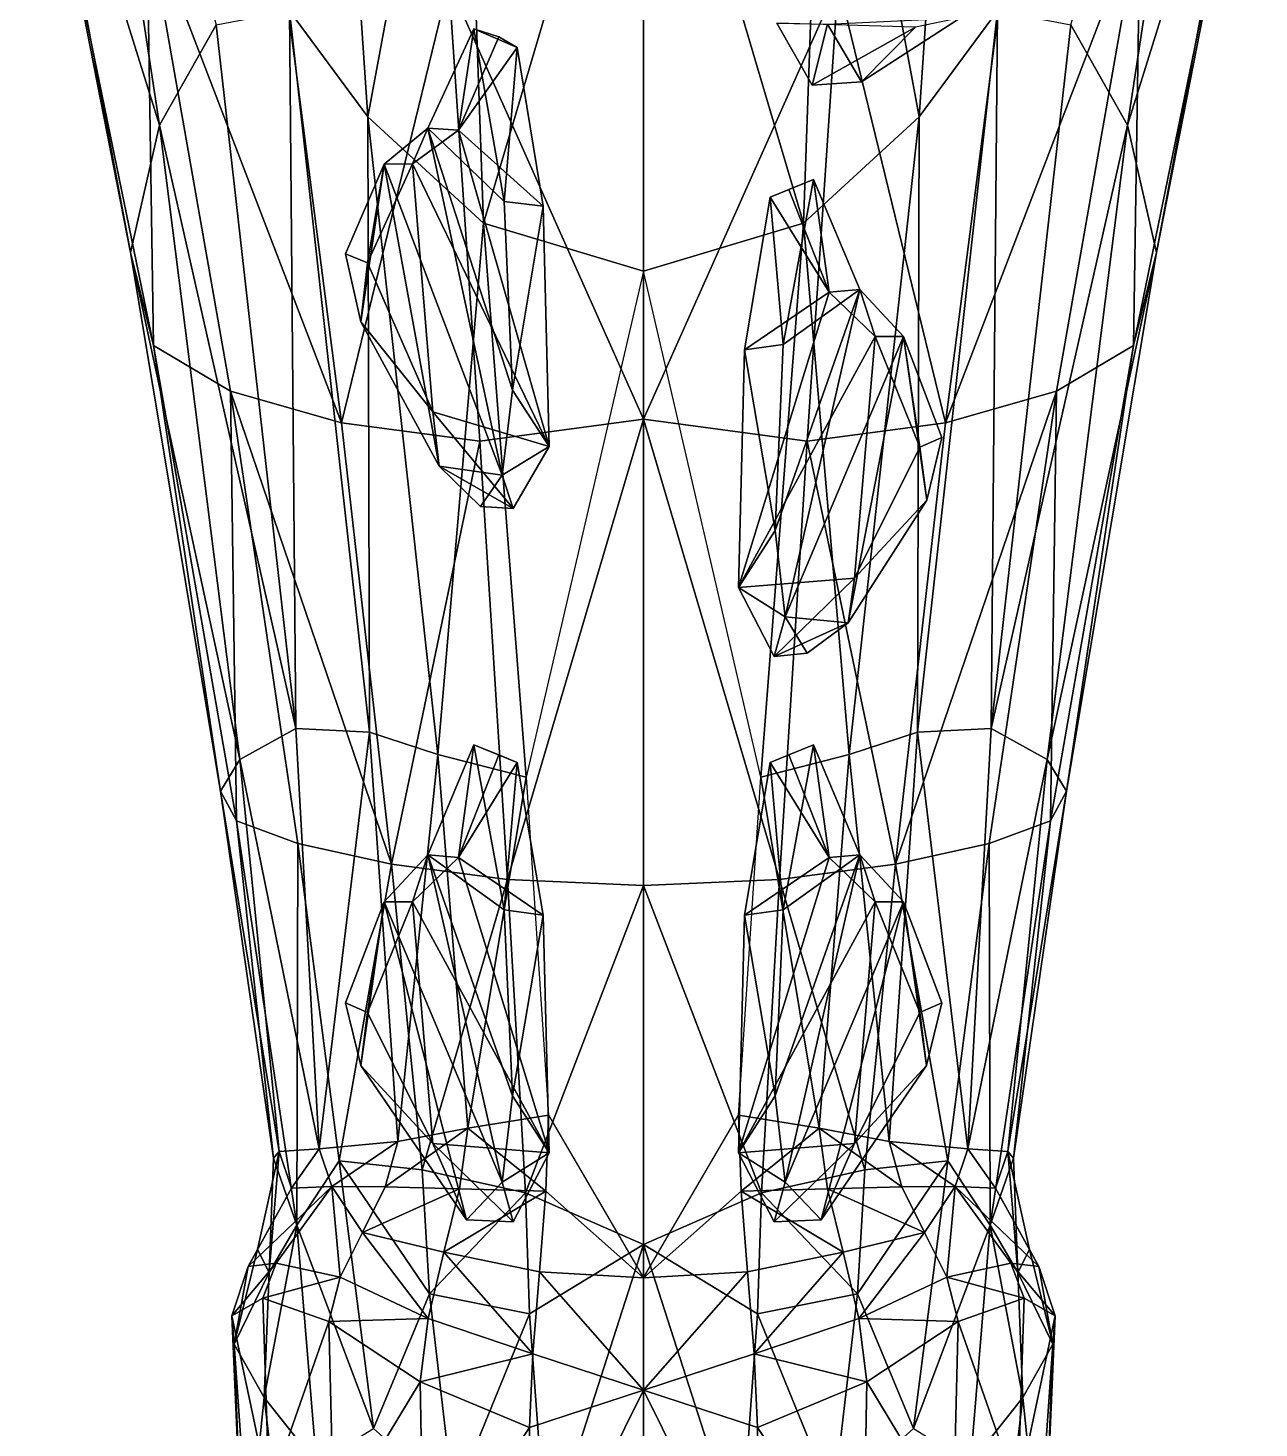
# Model space of a CAD drawing. Extents: x -1.1 to 1.1, y -3.78 to 5.59.
# Drawn here: x -0.326 to 0.326, y -3.152 to -2.409 of the extents above; entities that cross this region are included whole.
import ezdxf

# ---------------------------------------------------------------- set-up
doc = ezdxf.new("R2010")
doc.units = 0
doc.layers.add('STEGOSRS$LWO', color=1, linetype='CONTINUOUS')

msp = doc.modelspace()

# ---------------------------------------------------------------- linework, layer by layer
at = {"layer": 'STEGOSRS$LWO'}
for points in [[(-0.14624, -2.45659, 1.59783), (-0.18777, -2.40038, 1.61824), (-0.16976, -2.10932, 1.55324)], [(-0.16976, -2.10932, 1.55324), (-0.09629, -2.1881, 1.54153), (-0.14624, -2.45659, 1.59783)], [(0.09629, -2.1881, 1.54153), (0.16976, -2.10932, 1.55324), (0.14624, -2.45659, 1.59783)], [(0.18777, -2.40038, 1.61824), (0.14624, -2.45659, 1.59783), (0.16976, -2.10932, 1.55324)], [(-0.10319, -2.38533, 2.23183), (0, -2.61684, 2.12924), (0, -2.12207, 2.41474)], [(0, -2.61684, 2.12924), (0.10319, -2.38533, 2.23183), (0, -2.12207, 2.41474)], [(-0.3068, -2.13235, 1.71616), (-0.25668, -2.46089, 1.72931), (-0.32643, -2.23783, 1.83087)], [(-0.22657, -2.40782, 1.66804), (-0.25668, -2.46089, 1.72931), (-0.3068, -2.13235, 1.71616)], [(0.25668, -2.46089, 1.72931), (0.22657, -2.40782, 1.66804), (0.3068, -2.13235, 1.71616)], [(0.25668, -2.46089, 1.72931), (0.3068, -2.13235, 1.71616), (0.32643, -2.23783, 1.83087)], [(-0.08482, -2.51289, 1.58234), (-0.14624, -2.45659, 1.59783), (-0.09629, -2.1881, 1.54153)], [(-0.09629, -2.1881, 1.54153), (0, -2.22617, 1.53796), (-0.08482, -2.51289, 1.58234)], [(0, -2.22617, 1.53796), (0.09629, -2.1881, 1.54153), (0.08482, -2.51289, 1.58234)], [(0.14624, -2.45659, 1.59783), (0.08482, -2.51289, 1.58234), (0.09629, -2.1881, 1.54153)], [(0, -2.53843, 1.57618), (-0.08482, -2.51289, 1.58234), (0, -2.22617, 1.53796)], [(0.08482, -2.51289, 1.58234), (0, -2.53843, 1.57618), (0, -2.22617, 1.53796)], [(-0.32643, -2.23783, 1.83087), (-0.27209, -2.52852, 1.80491), (-0.31445, -2.31183, 1.94211)], [(-0.25668, -2.46089, 1.72931), (-0.27209, -2.52852, 1.80491), (-0.32643, -2.23783, 1.83087)], [(0.27209, -2.52852, 1.80491), (0.25668, -2.46089, 1.72931), (0.32643, -2.23783, 1.83087)], [(0.27209, -2.52852, 1.80491), (0.32643, -2.23783, 1.83087), (0.31445, -2.31183, 1.94211)], [(-0.31445, -2.31183, 1.94211), (-0.25984, -2.57781, 1.89151), (-0.26341, -2.34964, 2.05691)], [(-0.27209, -2.52852, 1.80491), (-0.25984, -2.57781, 1.89151), (-0.31445, -2.31183, 1.94211)], [(0.25984, -2.57781, 1.89151), (0.31445, -2.31183, 1.94211), (0.26341, -2.34964, 2.05691)], [(0.25984, -2.57781, 1.89151), (0.27209, -2.52852, 1.80491), (0.31445, -2.31183, 1.94211)], [(-0.19181, -2.37324, 2.15885), (-0.26341, -2.34964, 2.05691), (-0.16016, -2.61887, 2.04753)], [(-0.21909, -2.60208, 1.97397), (-0.16016, -2.61887, 2.04753), (-0.26341, -2.34964, 2.05691)], [(-0.25984, -2.57781, 1.89151), (-0.21909, -2.60208, 1.97397), (-0.26341, -2.34964, 2.05691)], [(0.26341, -2.34964, 2.05691), (0.19181, -2.37324, 2.15885), (0.16016, -2.61887, 2.04753)], [(0.16016, -2.61887, 2.04753), (0.21909, -2.60208, 1.97397), (0.26341, -2.34964, 2.05691)], [(0.21909, -2.60208, 1.97397), (0.25984, -2.57781, 1.89151), (0.26341, -2.34964, 2.05691)], [(-0.19181, -2.37324, 2.15885), (-0.16016, -2.61887, 2.04753), (-0.10319, -2.38533, 2.23183)], [(0.16016, -2.61887, 2.04753), (0.19181, -2.37324, 2.15885), (0.10319, -2.38533, 2.23183)], [(-0.16016, -2.61887, 2.04753), (-0.08679, -2.6286, 2.10037), (-0.10319, -2.38533, 2.23183)], [(-0.10319, -2.38533, 2.23183), (-0.08679, -2.6286, 2.10037), (0, -2.61684, 2.12924)], [(0.08679, -2.6286, 2.10037), (0.10319, -2.38533, 2.23183), (0, -2.61684, 2.12924)], [(0.08679, -2.6286, 2.10037), (0.16016, -2.61887, 2.04753), (0.10319, -2.38533, 2.23183)], [(-0.22657, -2.40782, 1.66804), (-0.18777, -2.40038, 1.61824), (-0.18446, -2.781, 1.71263)], [(-0.14525, -2.78286, 1.66065), (-0.18446, -2.781, 1.71263), (-0.18777, -2.40038, 1.61824)], [(-0.18777, -2.40038, 1.61824), (-0.14624, -2.45659, 1.59783), (-0.14525, -2.78286, 1.66065)], [(0.16814, -2.40406, 2.47175), (0.1156, -2.43805, 2.27203), (0.09752, -2.40747, 2.22299)], [(0.1156, -2.43805, 2.27203), (0.16814, -2.40406, 2.47175), (0.14431, -2.40897, 2.46282)], [(0.18446, -2.781, 1.71263), (0.14525, -2.78286, 1.66065), (0.18777, -2.40038, 1.61824)], [(0.14624, -2.45659, 1.59783), (0.18777, -2.40038, 1.61824), (0.14525, -2.78286, 1.66065)], [(0.18777, -2.40038, 1.61824), (0.22657, -2.40782, 1.66804), (0.18446, -2.781, 1.71263)], [(-0.22657, -2.40782, 1.66804), (-0.18446, -2.781, 1.71263), (-0.25668, -2.46089, 1.72931)], [(-0.08991, -2.40986, 2.14214), (-0.11445, -2.46257, 2.22294), (-0.09818, -2.46361, 2.23015)], [(-0.08991, -2.40986, 2.14214), (-0.07386, -2.50147, 2.08644), (-0.11445, -2.46257, 2.22294)], [(-0.07679, -2.41408, 2.15565), (-0.08991, -2.40986, 2.14214), (-0.09818, -2.46361, 2.23015)], [(-0.06696, -2.41967, 2.13537), (-0.08991, -2.40986, 2.14214), (-0.07679, -2.41408, 2.15565)], [(-0.07386, -2.50147, 2.08644), (-0.08991, -2.40986, 2.14214), (-0.06696, -2.41967, 2.13537)], [(0.08946, -2.43979, 2.2749), (0.07072, -2.40678, 2.23006), (0.09752, -2.40747, 2.22299)], [(0.07072, -2.40678, 2.23006), (0.08946, -2.43979, 2.2749), (0.14431, -2.40897, 2.46282)], [(0.09752, -2.40747, 2.22299), (0.1156, -2.43805, 2.27203), (0.08946, -2.43979, 2.2749)], [(0.14431, -2.40897, 2.46282), (0.08946, -2.43979, 2.2749), (0.1156, -2.43805, 2.27203)], [(0.18446, -2.781, 1.71263), (0.22657, -2.40782, 1.66804), (0.25668, -2.46089, 1.72931)], [(-0.07679, -2.41408, 2.15565), (-0.09818, -2.46361, 2.23015), (-0.06696, -2.41967, 2.13537)], [(-0.06696, -2.41967, 2.13537), (-0.09818, -2.46361, 2.23015), (-0.05329, -2.50383, 2.09182)], [(-0.05329, -2.50383, 2.09182), (-0.07386, -2.50147, 2.08644), (-0.06696, -2.41967, 2.13537)], [(-0.10901, -2.79477, 1.62816), (-0.14525, -2.78286, 1.66065), (-0.14624, -2.45659, 1.59783)], [(-0.14624, -2.45659, 1.59783), (-0.08482, -2.51289, 1.58234), (-0.10901, -2.79477, 1.62816)], [(0.08482, -2.51289, 1.58234), (0.14624, -2.45659, 1.59783), (0.10901, -2.79477, 1.62816)], [(0.14525, -2.78286, 1.66065), (0.10901, -2.79477, 1.62816), (0.14624, -2.45659, 1.59783)], [(-0.25668, -2.46089, 1.72931), (-0.214, -2.79742, 1.76604), (-0.27209, -2.52852, 1.80491)], [(-0.18446, -2.781, 1.71263), (-0.214, -2.79742, 1.76604), (-0.25668, -2.46089, 1.72931)], [(-0.11445, -2.46257, 2.22294), (-0.13759, -2.48162, 2.30768), (-0.12255, -2.48144, 2.31094)], [(-0.13759, -2.48162, 2.30768), (-0.11445, -2.46257, 2.22294), (-0.07497, -2.64655, 2.08256)], [(-0.09818, -2.46361, 2.23015), (-0.11445, -2.46257, 2.22294), (-0.12255, -2.48144, 2.31094)], [(-0.12255, -2.48144, 2.31094), (-0.05011, -2.6314, 2.07635), (-0.09818, -2.46361, 2.23015)], [(-0.07386, -2.50147, 2.08644), (-0.06952, -2.6016, 2.06805), (-0.11445, -2.46257, 2.22294)], [(-0.06952, -2.6016, 2.06805), (-0.07497, -2.64655, 2.08256), (-0.11445, -2.46257, 2.22294)], [(-0.05329, -2.50383, 2.09182), (-0.09818, -2.46361, 2.23015), (-0.05011, -2.6314, 2.07635)], [(0.214, -2.79742, 1.76604), (0.18446, -2.781, 1.71263), (0.25668, -2.46089, 1.72931)], [(0.214, -2.79742, 1.76604), (0.25668, -2.46089, 1.72931), (0.27209, -2.52852, 1.80491)], [(-0.13759, -2.48162, 2.30768), (-0.15804, -2.52928, 2.39493), (-0.14631, -2.53403, 2.40116)], [(-0.15804, -2.52928, 2.39493), (-0.13759, -2.48162, 2.30768), (-0.14994, -2.56523, 2.35662)], [(-0.14994, -2.56523, 2.35662), (-0.13759, -2.48162, 2.30768), (-0.10839, -2.64187, 2.19355)], [(-0.12255, -2.48144, 2.31094), (-0.13759, -2.48162, 2.30768), (-0.14631, -2.53403, 2.40116)], [(-0.14631, -2.53403, 2.40116), (-0.11166, -2.61307, 2.26663), (-0.12255, -2.48144, 2.31094)], [(-0.10839, -2.64187, 2.19355), (-0.13759, -2.48162, 2.30768), (-0.07497, -2.64655, 2.08256)], [(-0.11166, -2.61307, 2.26663), (-0.05011, -2.6314, 2.07635), (-0.12255, -2.48144, 2.31094)], [(0.09015, -2.48985, 2.10289), (0.06719, -2.49916, 2.09545), (0.07702, -2.495, 2.11607)], [(0.09015, -2.48985, 2.10289), (0.07409, -2.57735, 2.04093), (0.06719, -2.49916, 2.09545)], [(0.09841, -2.54961, 2.18693), (0.07702, -2.495, 2.11607), (0.06719, -2.49916, 2.09545)], [(0.07409, -2.57735, 2.04093), (0.09015, -2.48985, 2.10289), (0.11468, -2.54807, 2.17981)], [(0.09015, -2.48985, 2.10289), (0.07702, -2.495, 2.11607), (0.09841, -2.54961, 2.18693)], [(0.11468, -2.54807, 2.17981), (0.09015, -2.48985, 2.10289), (0.09841, -2.54961, 2.18693)], [(-0.06952, -2.6016, 2.06805), (-0.07386, -2.50147, 2.08644), (-0.05329, -2.50383, 2.09182)], [(0.07409, -2.57735, 2.04093), (0.05352, -2.58009, 2.04614), (0.06719, -2.49916, 2.09545)], [(0.09841, -2.54961, 2.18693), (0.06719, -2.49916, 2.09545), (0.05352, -2.58009, 2.04614)], [(-0.05011, -2.6314, 2.07635), (-0.06952, -2.6016, 2.06805), (-0.05329, -2.50383, 2.09182)], [(-0.06217, -2.80687, 1.60388), (-0.10901, -2.79477, 1.62816), (-0.08482, -2.51289, 1.58234)], [(-0.08482, -2.51289, 1.58234), (0, -2.53843, 1.57618), (-0.06217, -2.80687, 1.60388)], [(0, -2.53843, 1.57618), (0.08482, -2.51289, 1.58234), (0.06217, -2.80687, 1.60388)], [(0.10901, -2.79477, 1.62816), (0.06217, -2.80687, 1.60388), (0.08482, -2.51289, 1.58234)], [(-0.27209, -2.52852, 1.80491), (-0.22434, -2.81429, 1.80963), (-0.25984, -2.57781, 1.89151)], [(-0.214, -2.79742, 1.76604), (-0.22434, -2.81429, 1.80963), (-0.27209, -2.52852, 1.80491)], [(-0.15804, -2.52928, 2.39493), (-0.14994, -2.56523, 2.35662), (-0.14631, -2.53403, 2.40116)], [(0.22434, -2.81429, 1.80963), (0.214, -2.79742, 1.76604), (0.27209, -2.52852, 1.80491)], [(0.22434, -2.81429, 1.80963), (0.27209, -2.52852, 1.80491), (0.25984, -2.57781, 1.89151)], [(-0.11166, -2.61307, 2.26663), (-0.14631, -2.53403, 2.40116), (-0.14994, -2.56523, 2.35662)], [(0.09841, -2.54961, 2.18693), (0.05352, -2.58009, 2.04614), (0.05034, -2.70626, 2.0218)], [(0.05034, -2.70626, 2.0218), (0.12278, -2.57303, 2.26628), (0.09841, -2.54961, 2.18693)], [(0.06975, -2.67596, 2.0156), (0.07409, -2.57735, 2.04093), (0.11468, -2.54807, 2.17981)], [(0.0752, -2.72181, 2.02694), (0.06975, -2.67596, 2.0156), (0.11468, -2.54807, 2.17981)], [(0.11468, -2.54807, 2.17981), (0.13782, -2.57298, 2.26302), (0.0752, -2.72181, 2.02694)], [(0.11468, -2.54807, 2.17981), (0.09841, -2.54961, 2.18693), (0.12278, -2.57303, 2.26628)], [(0.13782, -2.57298, 2.26302), (0.11468, -2.54807, 2.17981), (0.12278, -2.57303, 2.26628)], [(-0.14994, -2.56523, 2.35662), (-0.10839, -2.64187, 2.19355), (-0.11166, -2.61307, 2.26663)], [(0.05034, -2.70626, 2.0218), (0.11189, -2.70125, 2.21289), (0.12278, -2.57303, 2.26628)], [(0.13782, -2.57298, 2.26302), (0.10862, -2.72488, 2.13799), (0.0752, -2.72181, 2.02694)], [(0.13782, -2.57298, 2.26302), (0.15018, -2.6598, 2.30601), (0.10862, -2.72488, 2.13799)], [(0.11189, -2.70125, 2.21289), (0.14654, -2.63178, 2.35261), (0.12278, -2.57303, 2.26628)], [(0.13782, -2.57298, 2.26302), (0.12278, -2.57303, 2.26628), (0.14654, -2.63178, 2.35261)], [(0.15827, -2.62662, 2.34673), (0.13782, -2.57298, 2.26302), (0.14654, -2.63178, 2.35261)], [(0.13782, -2.57298, 2.26302), (0.15827, -2.62662, 2.34673), (0.15018, -2.6598, 2.30601)], [(-0.25984, -2.57781, 1.89151), (-0.21579, -2.82997, 1.85765), (-0.21909, -2.60208, 1.97397)], [(-0.22434, -2.81429, 1.80963), (-0.21579, -2.82997, 1.85765), (-0.25984, -2.57781, 1.89151)], [(0.06975, -2.67596, 2.0156), (0.05034, -2.70626, 2.0218), (0.05352, -2.58009, 2.04614)], [(0.07409, -2.57735, 2.04093), (0.06975, -2.67596, 2.0156), (0.05352, -2.58009, 2.04614)], [(0.21579, -2.82997, 1.85765), (0.25984, -2.57781, 1.89151), (0.21909, -2.60208, 1.97397)], [(0.21579, -2.82997, 1.85765), (0.22434, -2.81429, 1.80963), (0.25984, -2.57781, 1.89151)], [(-0.16016, -2.61887, 2.04753), (-0.21909, -2.60208, 1.97397), (-0.13365, -2.85301, 1.95168)], [(-0.18332, -2.84203, 1.90784), (-0.13365, -2.85301, 1.95168), (-0.21909, -2.60208, 1.97397)], [(-0.21579, -2.82997, 1.85765), (-0.18332, -2.84203, 1.90784), (-0.21909, -2.60208, 1.97397)], [(-0.07497, -2.64655, 2.08256), (-0.06952, -2.6016, 2.06805), (-0.05011, -2.6314, 2.07635)], [(0.21909, -2.60208, 1.97397), (0.16016, -2.61887, 2.04753), (0.13365, -2.85301, 1.95168)], [(0.13365, -2.85301, 1.95168), (0.18332, -2.84203, 1.90784), (0.21909, -2.60208, 1.97397)], [(0.18332, -2.84203, 1.90784), (0.21579, -2.82997, 1.85765), (0.21909, -2.60208, 1.97397)], [(-0.06914, -2.66432, 2.12818), (-0.11166, -2.61307, 2.26663), (-0.10839, -2.64187, 2.19355)], [(-0.06914, -2.66432, 2.12818), (-0.05011, -2.6314, 2.07635), (-0.11166, -2.61307, 2.26663)], [(-0.16016, -2.61887, 2.04753), (-0.13365, -2.85301, 1.95168), (-0.08679, -2.6286, 2.10037)], [(-0.08679, -2.6286, 2.10037), (-0.07206, -2.86103, 1.98271), (0, -2.61684, 2.12924)], [(-0.07206, -2.86103, 1.98271), (0, -2.86418, 1.99447), (0, -2.61684, 2.12924)], [(0.07206, -2.86103, 1.98271), (0.08679, -2.6286, 2.10037), (0, -2.61684, 2.12924)], [(0, -2.86418, 1.99447), (0.07206, -2.86103, 1.98271), (0, -2.61684, 2.12924)], [(0.13365, -2.85301, 1.95168), (0.16016, -2.61887, 2.04753), (0.08679, -2.6286, 2.10037)], [(-0.13365, -2.85301, 1.95168), (-0.07206, -2.86103, 1.98271), (-0.08679, -2.6286, 2.10037)], [(0.07206, -2.86103, 1.98271), (0.13365, -2.85301, 1.95168), (0.08679, -2.6286, 2.10037)], [(0.15018, -2.6598, 2.30601), (0.15827, -2.62662, 2.34673), (0.14654, -2.63178, 2.35261)], [(-0.05011, -2.6314, 2.07635), (-0.06914, -2.66432, 2.12818), (-0.07497, -2.64655, 2.08256)], [(0.14654, -2.63178, 2.35261), (0.11189, -2.70125, 2.21289), (0.15018, -2.6598, 2.30601)], [(-0.10839, -2.64187, 2.19355), (-0.08649, -2.66329, 2.11851), (-0.06914, -2.66432, 2.12818)], [(-0.08649, -2.66329, 2.11851), (-0.10839, -2.64187, 2.19355), (-0.07497, -2.64655, 2.08256)], [(-0.08649, -2.66329, 2.11851), (-0.07497, -2.64655, 2.08256), (-0.06914, -2.66432, 2.12818)], [(0.10862, -2.72488, 2.13799), (0.15018, -2.6598, 2.30601), (0.11189, -2.70125, 2.21289)], [(0.06975, -2.67596, 2.0156), (0.0752, -2.72181, 2.02694), (0.05034, -2.70626, 2.0218)], [(0.05034, -2.70626, 2.0218), (0.06938, -2.74271, 2.07121), (0.11189, -2.70125, 2.21289)], [(0.11189, -2.70125, 2.21289), (0.06938, -2.74271, 2.07121), (0.10862, -2.72488, 2.13799)], [(0.06938, -2.74271, 2.07121), (0.05034, -2.70626, 2.0218), (0.0752, -2.72181, 2.02694)], [(0.0752, -2.72181, 2.02694), (0.08672, -2.74101, 2.06164), (0.06938, -2.74271, 2.07121)], [(0.08672, -2.74101, 2.06164), (0.10862, -2.72488, 2.13799), (0.06938, -2.74271, 2.07121)], [(0.10862, -2.72488, 2.13799), (0.08672, -2.74101, 2.06164), (0.0752, -2.72181, 2.02694)], [(-0.18446, -2.781, 1.71263), (-0.17209, -3.00395, 1.7203), (-0.214, -2.79742, 1.76604)], [(-0.18446, -2.781, 1.71263), (-0.14525, -2.78286, 1.66065), (-0.17209, -3.00395, 1.7203)], [(-0.13023, -2.99996, 1.66352), (-0.17209, -3.00395, 1.7203), (-0.14525, -2.78286, 1.66065)], [(-0.14525, -2.78286, 1.66065), (-0.10901, -2.79477, 1.62816), (-0.13023, -2.99996, 1.66352)], [(0.10901, -2.79477, 1.62816), (0.14525, -2.78286, 1.66065), (0.13023, -2.99996, 1.66352)], [(0.17209, -3.00395, 1.7203), (0.13023, -2.99996, 1.66352), (0.14525, -2.78286, 1.66065)], [(0.14525, -2.78286, 1.66065), (0.18446, -2.781, 1.71263), (0.17209, -3.00395, 1.7203)], [(0.17209, -3.00395, 1.7203), (0.18446, -2.781, 1.71263), (0.214, -2.79742, 1.76604)], [(-0.08991, -2.78972, 2.01469), (-0.11445, -2.84794, 2.09161), (-0.09818, -2.84948, 2.09873)], [(-0.08991, -2.78972, 2.01469), (-0.07386, -2.87722, 1.95273), (-0.11445, -2.84794, 2.09161)], [(-0.07679, -2.79487, 2.02787), (-0.08991, -2.78972, 2.01469), (-0.09818, -2.84948, 2.09873)], [(-0.06696, -2.79903, 2.00725), (-0.08991, -2.78972, 2.01469), (-0.07679, -2.79487, 2.02787)], [(-0.07386, -2.87722, 1.95273), (-0.08991, -2.78972, 2.01469), (-0.06696, -2.79903, 2.00725)], [(0.09015, -2.78972, 2.01469), (0.06719, -2.79903, 2.00725), (0.07702, -2.79487, 2.02787)], [(0.09015, -2.78972, 2.01469), (0.07409, -2.87722, 1.95273), (0.06719, -2.79903, 2.00725)], [(0.07409, -2.87722, 1.95273), (0.09015, -2.78972, 2.01469), (0.11468, -2.84794, 2.09161)], [(0.09015, -2.78972, 2.01469), (0.07702, -2.79487, 2.02787), (0.09841, -2.84948, 2.09873)], [(0.11468, -2.84794, 2.09161), (0.09015, -2.78972, 2.01469), (0.09841, -2.84948, 2.09873)], [(-0.214, -2.79742, 1.76604), (-0.19323, -3.00527, 1.76913), (-0.22434, -2.81429, 1.80963)], [(-0.17209, -3.00395, 1.7203), (-0.19323, -3.00527, 1.76913), (-0.214, -2.79742, 1.76604)], [(-0.09318, -2.99289, 1.62737), (-0.13023, -2.99996, 1.66352), (-0.10901, -2.79477, 1.62816)], [(-0.10901, -2.79477, 1.62816), (-0.06217, -2.80687, 1.60388), (-0.09318, -2.99289, 1.62737)], [(-0.07679, -2.79487, 2.02787), (-0.09818, -2.84948, 2.09873), (-0.06696, -2.79903, 2.00725)], [(-0.06696, -2.79903, 2.00725), (-0.09818, -2.84948, 2.09873), (-0.05329, -2.87995, 1.95794)], [(-0.05329, -2.87995, 1.95794), (-0.07386, -2.87722, 1.95273), (-0.06696, -2.79903, 2.00725)], [(0.07409, -2.87722, 1.95273), (0.05352, -2.87995, 1.95794), (0.06719, -2.79903, 2.00725)], [(0.09841, -2.84948, 2.09873), (0.06719, -2.79903, 2.00725), (0.05352, -2.87995, 1.95794)], [(0.06217, -2.80687, 1.60388), (0.10901, -2.79477, 1.62816), (0.09318, -2.99289, 1.62737)], [(0.09841, -2.84948, 2.09873), (0.07702, -2.79487, 2.02787), (0.06719, -2.79903, 2.00725)], [(0.13023, -2.99996, 1.66352), (0.09318, -2.99289, 1.62737), (0.10901, -2.79477, 1.62816)], [(0.19323, -3.00527, 1.76913), (0.17209, -3.00395, 1.7203), (0.214, -2.79742, 1.76604)], [(0.19323, -3.00527, 1.76913), (0.214, -2.79742, 1.76604), (0.22434, -2.81429, 1.80963)], [(-0.05037, -2.98607, 1.60078), (-0.09318, -2.99289, 1.62737), (-0.06217, -2.80687, 1.60388)], [(0.09318, -2.99289, 1.62737), (0.05037, -2.98607, 1.60078), (0.06217, -2.80687, 1.60388)], [(-0.22434, -2.81429, 1.80963), (-0.19621, -3.00886, 1.79982), (-0.21579, -2.82997, 1.85765)], [(-0.19323, -3.00527, 1.76913), (-0.19621, -3.00886, 1.79982), (-0.22434, -2.81429, 1.80963)], [(0.19621, -3.00886, 1.79982), (0.19323, -3.00527, 1.76913), (0.22434, -2.81429, 1.80963)], [(0.19621, -3.00886, 1.79982), (0.22434, -2.81429, 1.80963), (0.21579, -2.82997, 1.85765)], [(-0.21579, -2.82997, 1.85765), (-0.18392, -3.04446, 1.82285), (-0.18332, -2.84203, 1.90784)], [(-0.19621, -3.00886, 1.79982), (-0.18392, -3.04446, 1.82285), (-0.21579, -2.82997, 1.85765)], [(0.18392, -3.04446, 1.82285), (0.21579, -2.82997, 1.85765), (0.18332, -2.84203, 1.90784)], [(0.18392, -3.04446, 1.82285), (0.19621, -3.00886, 1.79982), (0.21579, -2.82997, 1.85765)], [(-0.18392, -3.04446, 1.82285), (-0.16146, -3.01033, 1.86458), (-0.18332, -2.84203, 1.90784)], [(-0.18332, -2.84203, 1.90784), (-0.16146, -3.01033, 1.86458), (-0.13365, -2.85301, 1.95168)], [(0.16146, -3.01033, 1.86458), (0.18332, -2.84203, 1.90784), (0.13365, -2.85301, 1.95168)], [(0.16146, -3.01033, 1.86458), (0.18392, -3.04446, 1.82285), (0.18332, -2.84203, 1.90784)], [(-0.11445, -2.84794, 2.09161), (-0.13759, -2.87285, 2.17482), (-0.12255, -2.8729, 2.17808)], [(-0.13759, -2.87285, 2.17482), (-0.11445, -2.84794, 2.09161), (-0.07497, -3.02168, 1.93874)], [(-0.09818, -2.84948, 2.09873), (-0.11445, -2.84794, 2.09161), (-0.12255, -2.8729, 2.17808)], [(-0.12255, -2.8729, 2.17808), (-0.05011, -3.00613, 1.93361), (-0.09818, -2.84948, 2.09873)], [(-0.07386, -2.87722, 1.95273), (-0.06952, -2.97583, 1.9274), (-0.11445, -2.84794, 2.09161)], [(-0.06952, -2.97583, 1.9274), (-0.07497, -3.02168, 1.93874), (-0.11445, -2.84794, 2.09161)], [(-0.05329, -2.87995, 1.95794), (-0.09818, -2.84948, 2.09873), (-0.05011, -3.00613, 1.93361)], [(0.09841, -2.84948, 2.09873), (0.05352, -2.87995, 1.95794), (0.05034, -3.00613, 1.93361)], [(0.05034, -3.00613, 1.93361), (0.12278, -2.8729, 2.17808), (0.09841, -2.84948, 2.09873)], [(0.06975, -2.97583, 1.9274), (0.07409, -2.87722, 1.95273), (0.11468, -2.84794, 2.09161)], [(0.0752, -3.02168, 1.93874), (0.06975, -2.97583, 1.9274), (0.11468, -2.84794, 2.09161)], [(0.11468, -2.84794, 2.09161), (0.13782, -2.87285, 2.17482), (0.0752, -3.02168, 1.93874)], [(0.11468, -2.84794, 2.09161), (0.09841, -2.84948, 2.09873), (0.12278, -2.8729, 2.17808)], [(0.13782, -2.87285, 2.17482), (0.11468, -2.84794, 2.09161), (0.12278, -2.8729, 2.17808)], [(-0.16146, -3.01033, 1.86458), (-0.11747, -3.01511, 1.89426), (-0.13365, -2.85301, 1.95168)], [(-0.13365, -2.85301, 1.95168), (-0.11747, -3.01511, 1.89426), (-0.07206, -2.86103, 1.98271)], [(0.11747, -3.01511, 1.89426), (0.13365, -2.85301, 1.95168), (0.07206, -2.86103, 1.98271)], [(0.11747, -3.01511, 1.89426), (0.16146, -3.01033, 1.86458), (0.13365, -2.85301, 1.95168)], [(-0.11747, -3.01511, 1.89426), (-0.06254, -3.02732, 1.91221), (-0.07206, -2.86103, 1.98271)], [(-0.07206, -2.86103, 1.98271), (-0.06254, -3.02732, 1.91221), (0, -2.86418, 1.99447)], [(-0.06254, -3.02732, 1.91221), (0, -3.05464, 1.91038), (0, -2.86418, 1.99447)], [(0.06254, -3.02732, 1.91221), (0.07206, -2.86103, 1.98271), (0, -2.86418, 1.99447)], [(0, -3.05464, 1.91038), (0.06254, -3.02732, 1.91221), (0, -2.86418, 1.99447)], [(0.06254, -3.02732, 1.91221), (0.11747, -3.01511, 1.89426), (0.07206, -2.86103, 1.98271)], [(-0.13759, -2.87285, 2.17482), (-0.15804, -2.92649, 2.25853), (-0.14631, -2.93165, 2.26441)], [(-0.15804, -2.92649, 2.25853), (-0.13759, -2.87285, 2.17482), (-0.14994, -2.95967, 2.21781)], [(-0.14994, -2.95967, 2.21781), (-0.13759, -2.87285, 2.17482), (-0.09393, -3.04155, 1.99683)], [(-0.12255, -2.8729, 2.17808), (-0.13759, -2.87285, 2.17482), (-0.14631, -2.93165, 2.26441)], [(-0.14631, -2.93165, 2.26441), (-0.11166, -3.00112, 2.12469), (-0.12255, -2.8729, 2.17808)], [(-0.09393, -3.04155, 1.99683), (-0.13759, -2.87285, 2.17482), (-0.07497, -3.02168, 1.93874)], [(-0.11166, -3.00112, 2.12469), (-0.05011, -3.00613, 1.93361), (-0.12255, -2.8729, 2.17808)], [(0.05034, -3.00613, 1.93361), (0.11189, -3.00112, 2.12469), (0.12278, -2.8729, 2.17808)], [(0.13782, -2.87285, 2.17482), (0.09417, -3.04155, 1.99683), (0.0752, -3.02168, 1.93874)], [(0.13782, -2.87285, 2.17482), (0.15017, -2.95967, 2.21781), (0.09417, -3.04155, 1.99683)], [(0.11189, -3.00112, 2.12469), (0.14654, -2.93165, 2.26441), (0.12278, -2.8729, 2.17808)], [(0.13782, -2.87285, 2.17482), (0.12278, -2.8729, 2.17808), (0.14654, -2.93165, 2.26441)], [(0.15827, -2.92649, 2.25853), (0.13782, -2.87285, 2.17482), (0.14654, -2.93165, 2.26441)], [(0.13782, -2.87285, 2.17482), (0.15827, -2.92649, 2.25853), (0.15017, -2.95967, 2.21781)], [(-0.06952, -2.97583, 1.9274), (-0.07386, -2.87722, 1.95273), (-0.05329, -2.87995, 1.95794)], [(-0.05011, -3.00613, 1.93361), (-0.06952, -2.97583, 1.9274), (-0.05329, -2.87995, 1.95794)], [(0.06975, -2.97583, 1.9274), (0.05034, -3.00613, 1.93361), (0.05352, -2.87995, 1.95794)], [(0.07409, -2.87722, 1.95273), (0.06975, -2.97583, 1.9274), (0.05352, -2.87995, 1.95794)], [(-0.15804, -2.92649, 2.25853), (-0.14994, -2.95967, 2.21781), (-0.14631, -2.93165, 2.26441)], [(-0.11166, -3.00112, 2.12469), (-0.14631, -2.93165, 2.26441), (-0.14994, -2.95967, 2.21781)], [(0.14654, -2.93165, 2.26441), (0.11189, -3.00112, 2.12469), (0.15017, -2.95967, 2.21781)], [(0.15017, -2.95967, 2.21781), (0.15827, -2.92649, 2.25853), (0.14654, -2.93165, 2.26441)], [(-0.14994, -2.95967, 2.21781), (-0.09393, -3.04155, 1.99683), (-0.11166, -3.00112, 2.12469)], [(0.09417, -3.04155, 1.99683), (0.15017, -2.95967, 2.21781), (0.11189, -3.00112, 2.12469)], [(-0.07497, -3.02168, 1.93874), (-0.06952, -2.97583, 1.9274), (-0.05011, -3.00613, 1.93361)], [(0.06975, -2.97583, 1.9274), (0.0752, -3.02168, 1.93874), (0.05034, -3.00613, 1.93361)], [(-0.05037, -2.98607, 1.60078), (-0.05184, -3.02645, 1.58505), (-0.09318, -2.99289, 1.62737)], [(-0.05037, -2.98607, 1.60078), (0, -3.07231, 1.55785), (-0.05184, -3.02645, 1.58505)], [(0, -3.07231, 1.55785), (0.05037, -2.98607, 1.60078), (0.05184, -3.02645, 1.58505)], [(0.05184, -3.02645, 1.58505), (0.05037, -2.98607, 1.60078), (0.09318, -2.99289, 1.62737)], [(-0.17209, -3.00395, 1.7203), (-0.13023, -2.99996, 1.66352), (-0.16536, -3.02388, 1.67802)], [(-0.13694, -3.02401, 1.6439), (-0.16536, -3.02388, 1.67802), (-0.13023, -2.99996, 1.66352)], [(-0.13023, -2.99996, 1.66352), (-0.09318, -2.99289, 1.62737), (-0.13694, -3.02401, 1.6439)], [(-0.09756, -3.02511, 1.60955), (-0.13694, -3.02401, 1.6439), (-0.09318, -2.99289, 1.62737)], [(-0.05184, -3.02645, 1.58505), (-0.09756, -3.02511, 1.60955), (-0.09318, -2.99289, 1.62737)], [(0.09756, -3.02511, 1.60955), (0.05184, -3.02645, 1.58505), (0.09318, -2.99289, 1.62737)], [(0.09318, -2.99289, 1.62737), (0.13023, -2.99996, 1.66352), (0.13694, -3.02401, 1.6439)], [(0.13694, -3.02401, 1.6439), (0.09756, -3.02511, 1.60955), (0.09318, -2.99289, 1.62737)], [(0.13023, -2.99996, 1.66352), (0.17209, -3.00395, 1.7203), (0.16536, -3.02388, 1.67802)], [(0.16536, -3.02388, 1.67802), (0.13694, -3.02401, 1.6439), (0.13023, -2.99996, 1.66352)], [(-0.20478, -3.0573, 1.73194), (-0.19852, -3.06957, 1.77421), (-0.19323, -3.00527, 1.76913)], [(-0.19323, -3.00527, 1.76913), (-0.18669, -3.02487, 1.71884), (-0.20478, -3.0573, 1.73194)], [(-0.19621, -3.00886, 1.79982), (-0.19323, -3.00527, 1.76913), (-0.19852, -3.06957, 1.77421)], [(-0.18669, -3.02487, 1.71884), (-0.19323, -3.00527, 1.76913), (-0.17209, -3.00395, 1.7203)], [(-0.16536, -3.02388, 1.67802), (-0.18669, -3.02487, 1.71884), (-0.17209, -3.00395, 1.7203)], [(-0.06914, -3.04258, 1.98301), (-0.11166, -3.00112, 2.12469), (-0.09393, -3.04155, 1.99683)], [(-0.06914, -3.04258, 1.98301), (-0.05011, -3.00613, 1.93361), (-0.11166, -3.00112, 2.12469)], [(-0.05011, -3.00613, 1.93361), (-0.06914, -3.04258, 1.98301), (-0.07497, -3.02168, 1.93874)], [(0.05034, -3.00613, 1.93361), (0.06938, -3.04258, 1.98301), (0.11189, -3.00112, 2.12469)], [(0.06938, -3.04258, 1.98301), (0.05034, -3.00613, 1.93361), (0.0752, -3.02168, 1.93874)], [(0.11189, -3.00112, 2.12469), (0.06938, -3.04258, 1.98301), (0.09417, -3.04155, 1.99683)], [(0.18669, -3.02487, 1.71884), (0.16536, -3.02388, 1.67802), (0.17209, -3.00395, 1.7203)], [(0.19323, -3.00527, 1.76913), (0.18669, -3.02487, 1.71884), (0.17209, -3.00395, 1.7203)], [(0.18669, -3.02487, 1.71884), (0.19323, -3.00527, 1.76913), (0.20478, -3.0573, 1.73194)], [(0.19323, -3.00527, 1.76913), (0.19621, -3.00886, 1.79982), (0.19852, -3.06957, 1.77421)], [(0.19852, -3.06957, 1.77421), (0.20478, -3.0573, 1.73194), (0.19323, -3.00527, 1.76913)], [(-0.19852, -3.06957, 1.77421), (-0.18392, -3.04446, 1.82285), (-0.19621, -3.00886, 1.79982)], [(-0.18392, -3.04446, 1.82285), (-0.14311, -3.15233, 1.84504), (-0.16146, -3.01033, 1.86458)], [(-0.16146, -3.01033, 1.86458), (-0.11346, -3.08087, 1.88123), (-0.11747, -3.01511, 1.89426)], [(-0.16146, -3.01033, 1.86458), (-0.14311, -3.15233, 1.84504), (-0.11346, -3.08087, 1.88123)], [(0.11346, -3.08087, 1.88123), (0.16146, -3.01033, 1.86458), (0.11747, -3.01511, 1.89426)], [(0.14311, -3.15233, 1.84504), (0.16146, -3.01033, 1.86458), (0.11346, -3.08087, 1.88123)], [(0.14311, -3.15233, 1.84504), (0.18392, -3.04446, 1.82285), (0.16146, -3.01033, 1.86458)], [(0.18392, -3.04446, 1.82285), (0.19852, -3.06957, 1.77421), (0.19621, -3.00886, 1.79982)], [(-0.11747, -3.01511, 1.89426), (-0.11346, -3.08087, 1.88123), (-0.06254, -3.02732, 1.91221)], [(-0.09393, -3.04155, 1.99683), (-0.07497, -3.02168, 1.93874), (-0.06914, -3.04258, 1.98301)], [(0.11346, -3.08087, 1.88123), (0.11747, -3.01511, 1.89426), (0.06254, -3.02732, 1.91221)], [(0.0752, -3.02168, 1.93874), (0.09417, -3.04155, 1.99683), (0.06938, -3.04258, 1.98301)], [(-0.20974, -3.06637, 1.66575), (-0.16536, -3.02388, 1.67802), (-0.19488, -3.06455, 1.61499)], [(-0.18669, -3.02487, 1.71884), (-0.16536, -3.02388, 1.67802), (-0.20974, -3.06637, 1.66575)], [(-0.20974, -3.06637, 1.66575), (-0.20478, -3.0573, 1.73194), (-0.18669, -3.02487, 1.71884)], [(-0.16085, -3.07195, 1.57644), (-0.19488, -3.06455, 1.61499), (-0.16536, -3.02388, 1.67802)], [(-0.16536, -3.02388, 1.67802), (-0.14901, -3.04829, 1.61044), (-0.16085, -3.07195, 1.57644)], [(-0.14901, -3.04829, 1.61044), (-0.16536, -3.02388, 1.67802), (-0.13694, -3.02401, 1.6439)], [(-0.13694, -3.02401, 1.6439), (-0.09756, -3.02511, 1.60955), (-0.14901, -3.04829, 1.61044)], [(-0.10585, -3.05866, 1.57935), (-0.14901, -3.04829, 1.61044), (-0.09756, -3.02511, 1.60955)], [(-0.11346, -3.08087, 1.88123), (-0.06047, -3.09139, 1.89925), (-0.06254, -3.02732, 1.91221)], [(-0.09756, -3.02511, 1.60955), (-0.05184, -3.02645, 1.58505), (-0.10585, -3.05866, 1.57935)], [(-0.05515, -3.06912, 1.55973), (-0.10585, -3.05866, 1.57935), (-0.05184, -3.02645, 1.58505)], [(-0.06254, -3.02732, 1.91221), (-0.06047, -3.09139, 1.89925), (0, -3.05464, 1.91038)], [(0, -3.07231, 1.55785), (-0.05515, -3.06912, 1.55973), (-0.05184, -3.02645, 1.58505)], [(0.05515, -3.06912, 1.55973), (0, -3.07231, 1.55785), (0.05184, -3.02645, 1.58505)], [(0.06047, -3.09139, 1.89925), (0.06254, -3.02732, 1.91221), (0, -3.05464, 1.91038)], [(0.05184, -3.02645, 1.58505), (0.09756, -3.02511, 1.60955), (0.10585, -3.05866, 1.57935)], [(0.10585, -3.05866, 1.57935), (0.05515, -3.06912, 1.55973), (0.05184, -3.02645, 1.58505)], [(0.06047, -3.09139, 1.89925), (0.11346, -3.08087, 1.88123), (0.06254, -3.02732, 1.91221)], [(0.09756, -3.02511, 1.60955), (0.13694, -3.02401, 1.6439), (0.14901, -3.04829, 1.61044)], [(0.14901, -3.04829, 1.61044), (0.10585, -3.05866, 1.57935), (0.09756, -3.02511, 1.60955)], [(0.16536, -3.02388, 1.67802), (0.14901, -3.04829, 1.61044), (0.13694, -3.02401, 1.6439)], [(0.14901, -3.04829, 1.61044), (0.16536, -3.02388, 1.67802), (0.16085, -3.07195, 1.57644)], [(0.19488, -3.06455, 1.61499), (0.16085, -3.07195, 1.57644), (0.16536, -3.02388, 1.67802)], [(0.16536, -3.02388, 1.67802), (0.20974, -3.06637, 1.66575), (0.19488, -3.06455, 1.61499)], [(0.16536, -3.02388, 1.67802), (0.18669, -3.02487, 1.71884), (0.20974, -3.06637, 1.66575)], [(0.20478, -3.0573, 1.73194), (0.20974, -3.06637, 1.66575), (0.18669, -3.02487, 1.71884)], [(-0.20118, -3.13585, 1.74614), (-0.18392, -3.04446, 1.82285), (-0.19852, -3.06957, 1.77421)], [(-0.20118, -3.13585, 1.74614), (-0.17346, -3.17078, 1.79381), (-0.18392, -3.04446, 1.82285)], [(-0.18392, -3.04446, 1.82285), (-0.17346, -3.17078, 1.79381), (-0.14311, -3.15233, 1.84504)], [(0.17346, -3.17078, 1.79381), (0.18392, -3.04446, 1.82285), (0.14311, -3.15233, 1.84504)], [(0.17346, -3.17078, 1.79381), (0.20118, -3.13585, 1.74614), (0.18392, -3.04446, 1.82285)], [(0.18392, -3.04446, 1.82285), (0.20118, -3.13585, 1.74614), (0.19852, -3.06957, 1.77421)], [(-0.11414, -3.09396, 1.54671), (-0.16085, -3.07195, 1.57644), (-0.14901, -3.04829, 1.61044)], [(-0.11414, -3.09396, 1.54671), (-0.14901, -3.04829, 1.61044), (-0.10585, -3.05866, 1.57935)], [(0.14901, -3.04829, 1.61044), (0.11414, -3.09396, 1.54671), (0.10585, -3.05866, 1.57935)], [(0.16085, -3.07195, 1.57644), (0.11414, -3.09396, 1.54671), (0.14901, -3.04829, 1.61044)], [(-0.19852, -3.06957, 1.77421), (-0.20478, -3.0573, 1.73194), (-0.21704, -3.10758, 1.69258)], [(-0.20974, -3.06637, 1.66575), (-0.21704, -3.10758, 1.69258), (-0.20478, -3.0573, 1.73194)], [(-0.05861, -3.1126, 1.53568), (-0.11414, -3.09396, 1.54671), (-0.10585, -3.05866, 1.57935)], [(-0.10585, -3.05866, 1.57935), (-0.05515, -3.06912, 1.55973), (-0.05861, -3.1126, 1.53568)], [(-0.06047, -3.09139, 1.89925), (-0.05149, -3.21466, 1.89028), (0, -3.05464, 1.91038)], [(-0.05149, -3.21466, 1.89028), (0, -3.22057, 1.89281), (0, -3.05464, 1.91038)], [(0.05149, -3.21466, 1.89028), (0.06047, -3.09139, 1.89925), (0, -3.05464, 1.91038)], [(0, -3.22057, 1.89281), (0.05149, -3.21466, 1.89028), (0, -3.05464, 1.91038)], [(0.05515, -3.06912, 1.55973), (0.10585, -3.05866, 1.57935), (0.05861, -3.1126, 1.53568)], [(0.11414, -3.09396, 1.54671), (0.05861, -3.1126, 1.53568), (0.10585, -3.05866, 1.57935)], [(0.20478, -3.0573, 1.73194), (0.19852, -3.06957, 1.77421), (0.21704, -3.10758, 1.69258)], [(0.21704, -3.10758, 1.69258), (0.20974, -3.06637, 1.66575), (0.20478, -3.0573, 1.73194)], [(-0.20974, -3.06637, 1.66575), (-0.19488, -3.06455, 1.61499), (-0.21834, -3.09259, 1.64195)], [(-0.20189, -3.0832, 1.59422), (-0.21834, -3.09259, 1.64195), (-0.19488, -3.06455, 1.61499)], [(-0.21834, -3.09259, 1.64195), (-0.21704, -3.10758, 1.69258), (-0.20974, -3.06637, 1.66575)], [(-0.19488, -3.06455, 1.61499), (-0.16085, -3.07195, 1.57644), (-0.20189, -3.0832, 1.59422)], [(0.16085, -3.07195, 1.57644), (0.19488, -3.06455, 1.61499), (0.20189, -3.0832, 1.59422)], [(0.19488, -3.06455, 1.61499), (0.20974, -3.06637, 1.66575), (0.21834, -3.09259, 1.64195)], [(0.21834, -3.09259, 1.64195), (0.20189, -3.0832, 1.59422), (0.19488, -3.06455, 1.61499)], [(0.21704, -3.10758, 1.69258), (0.21834, -3.09259, 1.64195), (0.20974, -3.06637, 1.66575)], [(-0.21704, -3.10758, 1.69258), (-0.20118, -3.13585, 1.74614), (-0.19852, -3.06957, 1.77421)], [(-0.1669, -3.09544, 1.55428), (-0.20189, -3.0832, 1.59422), (-0.16085, -3.07195, 1.57644)], [(-0.16085, -3.07195, 1.57644), (-0.11414, -3.09396, 1.54671), (-0.1669, -3.09544, 1.55428)], [(-0.05861, -3.1126, 1.53568), (-0.05515, -3.06912, 1.55973), (0, -3.13198, 1.53838)], [(0, -3.13198, 1.53838), (-0.05515, -3.06912, 1.55973), (0, -3.07231, 1.55785)], [(0.05515, -3.06912, 1.55973), (0.05861, -3.1126, 1.53568), (0, -3.13198, 1.53838)], [(0.05515, -3.06912, 1.55973), (0, -3.13198, 1.53838), (0, -3.07231, 1.55785)], [(0.11414, -3.09396, 1.54671), (0.16085, -3.07195, 1.57644), (0.1669, -3.09544, 1.55428)], [(0.20189, -3.0832, 1.59422), (0.1669, -3.09544, 1.55428), (0.16085, -3.07195, 1.57644)], [(0.20118, -3.13585, 1.74614), (0.21704, -3.10758, 1.69258), (0.19852, -3.06957, 1.77421)], [(-0.14311, -3.15233, 1.84504), (-0.10072, -3.19029, 1.87201), (-0.11346, -3.08087, 1.88123)], [(-0.10072, -3.19029, 1.87201), (-0.06047, -3.09139, 1.89925), (-0.11346, -3.08087, 1.88123)], [(0.06047, -3.09139, 1.89925), (0.10072, -3.19029, 1.87201), (0.11346, -3.08087, 1.88123)], [(0.10072, -3.19029, 1.87201), (0.14311, -3.15233, 1.84504), (0.11346, -3.08087, 1.88123)], [(-0.20189, -3.0832, 1.59422), (-0.19858, -3.18597, 1.56675), (-0.21834, -3.09259, 1.64195)], [(-0.20189, -3.0832, 1.59422), (-0.1669, -3.09544, 1.55428), (-0.19858, -3.18597, 1.56675)], [(0.1669, -3.09544, 1.55428), (0.20189, -3.0832, 1.59422), (0.19858, -3.18597, 1.56675)], [(0.19858, -3.18597, 1.56675), (0.20189, -3.0832, 1.59422), (0.21834, -3.09259, 1.64195)], [(-0.21834, -3.09259, 1.64195), (-0.21392, -3.19355, 1.61664), (-0.21704, -3.10758, 1.69258)], [(-0.19858, -3.18597, 1.56675), (-0.21392, -3.19355, 1.61664), (-0.21834, -3.09259, 1.64195)], [(-0.16425, -3.20344, 1.52571), (-0.19858, -3.18597, 1.56675), (-0.1669, -3.09544, 1.55428)], [(-0.11848, -3.12745, 1.52445), (-0.1669, -3.09544, 1.55428), (-0.11414, -3.09396, 1.54671)], [(-0.1669, -3.09544, 1.55428), (-0.11848, -3.12745, 1.52445), (-0.16425, -3.20344, 1.52571)], [(-0.11414, -3.09396, 1.54671), (-0.05861, -3.1126, 1.53568), (-0.11848, -3.12745, 1.52445)], [(-0.10072, -3.19029, 1.87201), (-0.05149, -3.21466, 1.89028), (-0.06047, -3.09139, 1.89925)], [(0.05149, -3.21466, 1.89028), (0.10072, -3.19029, 1.87201), (0.06047, -3.09139, 1.89925)], [(0.05861, -3.1126, 1.53568), (0.11414, -3.09396, 1.54671), (0.11848, -3.12745, 1.52445)], [(0.1669, -3.09544, 1.55428), (0.11848, -3.12745, 1.52445), (0.11414, -3.09396, 1.54671)], [(0.11848, -3.12745, 1.52445), (0.1669, -3.09544, 1.55428), (0.16425, -3.20344, 1.52571)], [(0.19858, -3.18597, 1.56675), (0.16425, -3.20344, 1.52571), (0.1669, -3.09544, 1.55428)], [(0.21392, -3.19355, 1.61664), (0.19858, -3.18597, 1.56675), (0.21834, -3.09259, 1.64195)], [(0.21392, -3.19355, 1.61664), (0.21834, -3.09259, 1.64195), (0.21704, -3.10758, 1.69258)], [(-0.21704, -3.10758, 1.69258), (-0.20948, -3.21667, 1.66658), (-0.20118, -3.13585, 1.74614)], [(-0.21392, -3.19355, 1.61664), (-0.20948, -3.21667, 1.66658), (-0.21704, -3.10758, 1.69258)], [(0.20948, -3.21667, 1.66658), (0.21704, -3.10758, 1.69258), (0.20118, -3.13585, 1.74614)], [(0.20948, -3.21667, 1.66658), (0.21392, -3.19355, 1.61664), (0.21704, -3.10758, 1.69258)], [(-0.06053, -3.15167, 1.52076), (-0.11848, -3.12745, 1.52445), (-0.05861, -3.1126, 1.53568)], [(-0.05861, -3.1126, 1.53568), (0, -3.13198, 1.53838), (-0.06053, -3.15167, 1.52076)], [(0, -3.13198, 1.53838), (0.05861, -3.1126, 1.53568), (0.06053, -3.15167, 1.52076)], [(0.11848, -3.12745, 1.52445), (0.06053, -3.15167, 1.52076), (0.05861, -3.1126, 1.53568)], [(-0.1165, -3.23569, 1.50103), (-0.16425, -3.20344, 1.52571), (-0.11848, -3.12745, 1.52445)], [(-0.11848, -3.12745, 1.52445), (-0.06053, -3.15167, 1.52076), (-0.1165, -3.23569, 1.50103)], [(-0.06053, -3.15167, 1.52076), (0, -3.13198, 1.53838), (-0.05929, -3.25143, 1.51663)], [(0, -3.24825, 1.54162), (-0.05929, -3.25143, 1.51663), (0, -3.13198, 1.53838)], [(0, -3.13198, 1.53838), (0.06053, -3.15167, 1.52076), (0.05929, -3.25143, 1.51663)], [(0.05929, -3.25143, 1.51663), (0, -3.24825, 1.54162), (0, -3.13198, 1.53838)], [(0.06053, -3.15167, 1.52076), (0.11848, -3.12745, 1.52445), (0.1165, -3.23569, 1.50103)], [(0.16425, -3.20344, 1.52571), (0.1165, -3.23569, 1.50103), (0.11848, -3.12745, 1.52445)], [(-0.20948, -3.21667, 1.66658), (-0.18811, -3.2464, 1.71371), (-0.20118, -3.13585, 1.74614)], [(-0.20118, -3.13585, 1.74614), (-0.18811, -3.2464, 1.71371), (-0.17346, -3.17078, 1.79381)], [(0.18811, -3.2464, 1.71371), (0.20118, -3.13585, 1.74614), (0.17346, -3.17078, 1.79381)], [(0.18811, -3.2464, 1.71371), (0.20948, -3.21667, 1.66658), (0.20118, -3.13585, 1.74614)], [(-0.05929, -3.25143, 1.51663), (-0.1165, -3.23569, 1.50103), (-0.06053, -3.15167, 1.52076)], [(0.1165, -3.23569, 1.50103), (0.05929, -3.25143, 1.51663), (0.06053, -3.15167, 1.52076)]]:
    msp.add_3dface(points, dxfattribs=at)

doc.saveas('drawing.dxf')
